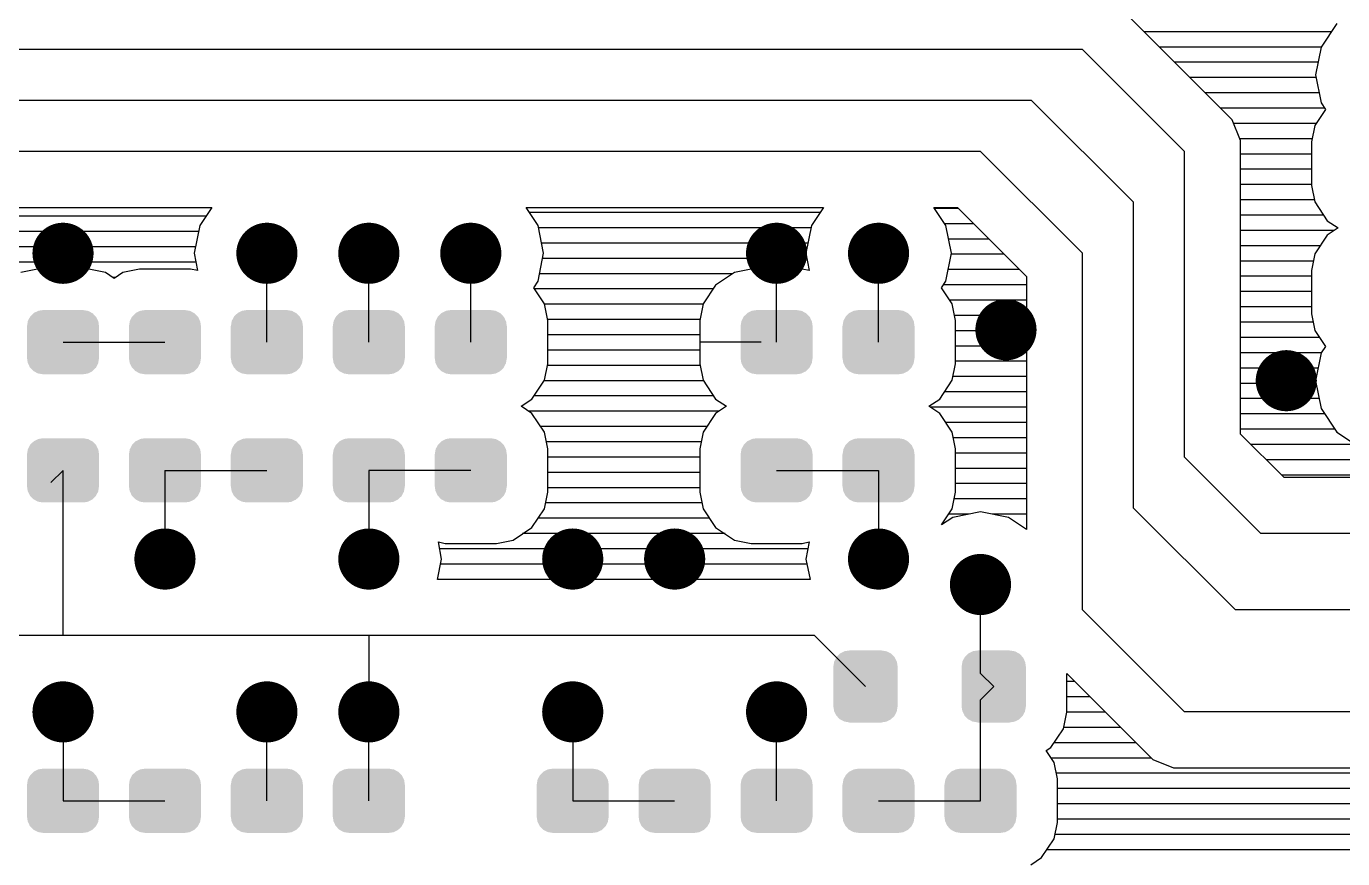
# Model space of a CAD drawing. Extents: x 295 to 953, y 10 to 290.
# Drawn here: x 724.44 to 762.16, y 160.69 to 184.55 of the extents above; entities that cross this region are included whole.
import ezdxf

# ---------------------------------------------------------------- set-up
doc = ezdxf.new("R2010")
doc.units = 0
doc.header["$LTSCALE"] = 5
doc.header["$MEASUREMENT"] = 0
doc.layers.get('0').update_dxf_attribs({"linetype": 'CONTINUOUS', "lineweight": 25})
doc.layers.add('DV-PEI-A6_BOT', color=7, linetype='CONTINUOUS')

msp = doc.modelspace()

# ---------------------------------------------------------------- linework, layer by layer
at = {"const_width": 0.876}
for points in [[(725.934, 178.044, -1), (725.058, 178.044, -1)], [(731.776, 178.044, -1), (730.9, 178.044, -1)], [(734.697, 178.044, -1), (733.821, 178.044, -1)], [(737.618, 178.044, -1), (736.742, 178.044, -1)], [(746.381, 178.044, -1), (745.505, 178.044, -1)], [(749.302, 178.044, -1), (748.426, 178.044, -1)], [(752.954, 175.853, -1), (752.077, 175.853, -1)], [(760.986, 174.393, -1), (760.11, 174.393, -1)], [(728.855, 169.281, -1), (727.979, 169.281, -1)], [(734.697, 169.281, -1), (733.821, 169.281, -1)], [(740.539, 169.281, -1), (739.663, 169.281, -1)], [(743.46, 169.281, -1), (742.584, 169.281, -1)], [(749.302, 169.281, -1), (748.426, 169.281, -1)], [(752.223, 168.551, -1), (751.347, 168.551, -1)], [(725.934, 164.9, -1), (725.058, 164.9, -1)], [(731.776, 164.9, -1), (730.9, 164.9, -1)], [(734.697, 164.9, -1), (733.821, 164.9, -1)], [(740.539, 164.9, -1), (739.663, 164.9, -1)], [(746.381, 164.9, -1), (745.505, 164.9, -1)]]:
    msp.add_lwpolyline(points, format="xyb", close=True, dxfattribs=at)
for points in [[(726.502, 176.103), (726.446, 176.22), (724.488, 176.103), (724.549, 176.22)], [(726.446, 176.22), (726.434, 176.232), (724.549, 176.22), (724.556, 176.232)], [(726.434, 176.232), (726.345, 176.325), (724.556, 176.232), (724.651, 176.325)], [(726.345, 176.325), (726.327, 176.334), (724.651, 176.325), (724.66, 176.334)], [(726.327, 176.334), (726.216, 176.393), (724.66, 176.334), (724.782, 176.393)], [(726.216, 176.393), (726.188, 176.398), (724.782, 176.393), (724.791, 176.398)], [(726.188, 176.398), (726.072, 176.417), (724.791, 176.398), (724.921, 176.417)], [(729.423, 176.103), (729.367, 176.22), (727.409, 176.103), (727.47, 176.22)], [(729.367, 176.22), (729.355, 176.232), (727.47, 176.22), (727.477, 176.232)], [(729.355, 176.232), (729.266, 176.325), (727.477, 176.232), (727.572, 176.325)], [(729.266, 176.325), (729.248, 176.334), (727.572, 176.325), (727.581, 176.334)], [(729.248, 176.334), (729.137, 176.393), (727.581, 176.334), (727.703, 176.393)], [(729.137, 176.393), (729.109, 176.398), (727.703, 176.393), (727.712, 176.398)], [(729.109, 176.398), (728.993, 176.417), (727.712, 176.398), (727.842, 176.417)], [(732.344, 176.103), (732.288, 176.22), (730.33, 176.103), (730.391, 176.22)], [(732.288, 176.22), (732.276, 176.232), (730.391, 176.22), (730.398, 176.232)], [(732.276, 176.232), (732.187, 176.325), (730.398, 176.232), (730.493, 176.325)], [(732.187, 176.325), (732.169, 176.334), (730.493, 176.325), (730.502, 176.334)], [(732.169, 176.334), (732.058, 176.393), (730.502, 176.334), (730.624, 176.393)], [(732.058, 176.393), (732.03, 176.398), (730.624, 176.393), (730.633, 176.398)], [(732.03, 176.398), (731.914, 176.417), (730.633, 176.398), (730.763, 176.417)], [(735.265, 176.103), (735.209, 176.22), (733.251, 176.103), (733.312, 176.22)], [(735.209, 176.22), (735.197, 176.232), (733.312, 176.22), (733.319, 176.232)], [(735.197, 176.232), (735.108, 176.325), (733.319, 176.232), (733.414, 176.325)], [(735.108, 176.325), (735.09, 176.334), (733.414, 176.325), (733.423, 176.334)], [(735.09, 176.334), (734.979, 176.393), (733.423, 176.334), (733.545, 176.393)], [(734.979, 176.393), (734.951, 176.398), (733.545, 176.393), (733.554, 176.398)], [(734.951, 176.398), (734.835, 176.417), (733.554, 176.398), (733.684, 176.417)], [(738.186, 176.103), (738.13, 176.22), (736.172, 176.103), (736.233, 176.22)], [(738.13, 176.22), (738.118, 176.232), (736.233, 176.22), (736.24, 176.232)], [(738.118, 176.232), (738.029, 176.325), (736.24, 176.232), (736.335, 176.325)], [(738.029, 176.325), (738.011, 176.334), (736.335, 176.325), (736.344, 176.334)], [(738.011, 176.334), (737.9, 176.393), (736.344, 176.334), (736.466, 176.393)], [(737.9, 176.393), (737.872, 176.398), (736.466, 176.393), (736.475, 176.398)], [(737.872, 176.398), (737.756, 176.417), (736.475, 176.398), (736.605, 176.417)], [(746.949, 176.103), (746.893, 176.22), (744.935, 176.103), (744.996, 176.22)], [(746.893, 176.22), (746.881, 176.232), (744.996, 176.22), (745.003, 176.232)], [(746.881, 176.232), (746.792, 176.325), (745.003, 176.232), (745.098, 176.325)], [(746.792, 176.325), (746.774, 176.334), (745.098, 176.325), (745.107, 176.334)], [(746.774, 176.334), (746.663, 176.393), (745.107, 176.334), (745.229, 176.393)], [(746.663, 176.393), (746.635, 176.398), (745.229, 176.393), (745.238, 176.398)], [(746.635, 176.398), (746.519, 176.417), (745.238, 176.398), (745.368, 176.417)], [(749.87, 176.103), (749.814, 176.22), (747.856, 176.103), (747.917, 176.22)], [(749.814, 176.22), (749.802, 176.232), (747.917, 176.22), (747.924, 176.232)], [(749.802, 176.232), (749.713, 176.325), (747.924, 176.232), (748.019, 176.325)], [(749.713, 176.325), (749.695, 176.334), (748.019, 176.325), (748.028, 176.334)], [(749.695, 176.334), (749.584, 176.393), (748.028, 176.334), (748.15, 176.393)], [(749.584, 176.393), (749.556, 176.398), (748.15, 176.393), (748.159, 176.398)], [(749.556, 176.398), (749.44, 176.417), (748.159, 176.398), (748.289, 176.417)], [(726.53, 175.036), (726.53, 175.959), (724.462, 175.036), (724.462, 175.959)], [(726.527, 175.959), (726.509, 176.088), (724.465, 175.959), (724.486, 176.088)], [(726.509, 176.088), (726.502, 176.103), (724.486, 176.088), (724.488, 176.103)], [(729.451, 175.036), (729.451, 175.959), (727.383, 175.036), (727.383, 175.959)], [(729.448, 175.959), (729.43, 176.088), (727.386, 175.959), (727.407, 176.088)], [(729.43, 176.088), (729.423, 176.103), (727.407, 176.088), (727.409, 176.103)], [(732.372, 175.036), (732.372, 175.959), (730.304, 175.036), (730.304, 175.959)], [(732.369, 175.959), (732.351, 176.088), (730.307, 175.959), (730.328, 176.088)], [(732.351, 176.088), (732.344, 176.103), (730.328, 176.088), (730.33, 176.103)], [(735.293, 175.036), (735.293, 175.959), (733.225, 175.036), (733.225, 175.959)], [(735.29, 175.959), (735.272, 176.088), (733.228, 175.959), (733.249, 176.088)], [(735.272, 176.088), (735.265, 176.103), (733.249, 176.088), (733.251, 176.103)], [(738.214, 175.036), (738.214, 175.959), (736.146, 175.036), (736.146, 175.959)], [(738.211, 175.959), (738.193, 176.088), (736.149, 175.959), (736.17, 176.088)], [(738.193, 176.088), (738.186, 176.103), (736.17, 176.088), (736.172, 176.103)], [(746.977, 175.036), (746.977, 175.959), (744.909, 175.036), (744.909, 175.959)], [(746.974, 175.959), (746.956, 176.088), (744.912, 175.959), (744.933, 176.088)], [(746.956, 176.088), (746.949, 176.103), (744.933, 176.088), (744.935, 176.103)], [(749.898, 175.036), (749.898, 175.959), (747.83, 175.036), (747.83, 175.959)], [(749.895, 175.959), (749.877, 176.088), (747.833, 175.959), (747.854, 176.088)], [(749.877, 176.088), (749.87, 176.103), (747.854, 176.088), (747.856, 176.103)], [(726.506, 174.906), (726.527, 175.036), (724.484, 174.906), (724.465, 175.036)], [(729.427, 174.906), (729.448, 175.036), (727.405, 174.906), (727.386, 175.036)], [(732.348, 174.906), (732.369, 175.036), (730.326, 174.906), (730.307, 175.036)], [(735.269, 174.906), (735.29, 175.036), (733.247, 174.906), (733.228, 175.036)], [(738.19, 174.906), (738.211, 175.036), (736.168, 174.906), (736.149, 175.036)], [(746.953, 174.906), (746.974, 175.036), (744.931, 174.906), (744.912, 175.036)], [(749.874, 174.906), (749.895, 175.036), (747.852, 174.906), (747.833, 175.036)], [(726.504, 174.892), (726.506, 174.906), (724.491, 174.892), (724.484, 174.906)], [(726.443, 174.775), (726.504, 174.892), (724.547, 174.775), (724.491, 174.892)], [(726.437, 174.762), (726.443, 174.775), (724.559, 174.762), (724.547, 174.775)], [(726.341, 174.669), (726.437, 174.762), (724.648, 174.669), (724.559, 174.762)], [(726.332, 174.66), (726.341, 174.669), (724.665, 174.66), (724.648, 174.669)], [(726.211, 174.601), (726.332, 174.66), (724.777, 174.601), (724.665, 174.66)], [(729.425, 174.892), (729.427, 174.906), (727.412, 174.892), (727.405, 174.906)], [(729.364, 174.775), (729.425, 174.892), (727.468, 174.775), (727.412, 174.892)], [(729.358, 174.762), (729.364, 174.775), (727.48, 174.762), (727.468, 174.775)], [(729.262, 174.669), (729.358, 174.762), (727.569, 174.669), (727.48, 174.762)], [(729.253, 174.66), (729.262, 174.669), (727.586, 174.66), (727.569, 174.669)], [(729.132, 174.601), (729.253, 174.66), (727.698, 174.601), (727.586, 174.66)], [(732.346, 174.892), (732.348, 174.906), (730.333, 174.892), (730.326, 174.906)], [(732.285, 174.775), (732.346, 174.892), (730.389, 174.775), (730.333, 174.892)], [(732.279, 174.762), (732.285, 174.775), (730.401, 174.762), (730.389, 174.775)], [(732.183, 174.669), (732.279, 174.762), (730.49, 174.669), (730.401, 174.762)], [(732.174, 174.66), (732.183, 174.669), (730.507, 174.66), (730.49, 174.669)], [(732.053, 174.601), (732.174, 174.66), (730.619, 174.601), (730.507, 174.66)], [(735.267, 174.892), (735.269, 174.906), (733.254, 174.892), (733.247, 174.906)], [(735.206, 174.775), (735.267, 174.892), (733.31, 174.775), (733.254, 174.892)], [(735.2, 174.762), (735.206, 174.775), (733.322, 174.762), (733.31, 174.775)], [(735.104, 174.669), (735.2, 174.762), (733.411, 174.669), (733.322, 174.762)], [(735.095, 174.66), (735.104, 174.669), (733.428, 174.66), (733.411, 174.669)], [(734.974, 174.601), (735.095, 174.66), (733.54, 174.601), (733.428, 174.66)], [(738.188, 174.892), (738.19, 174.906), (736.175, 174.892), (736.168, 174.906)], [(738.127, 174.775), (738.188, 174.892), (736.231, 174.775), (736.175, 174.892)], [(738.121, 174.762), (738.127, 174.775), (736.243, 174.762), (736.231, 174.775)], [(738.025, 174.669), (738.121, 174.762), (736.332, 174.669), (736.243, 174.762)], [(738.016, 174.66), (738.025, 174.669), (736.349, 174.66), (736.332, 174.669)], [(737.895, 174.601), (738.016, 174.66), (736.461, 174.601), (736.349, 174.66)], [(746.951, 174.892), (746.953, 174.906), (744.938, 174.892), (744.931, 174.906)], [(746.89, 174.775), (746.951, 174.892), (744.994, 174.775), (744.938, 174.892)], [(746.884, 174.762), (746.89, 174.775), (745.006, 174.762), (744.994, 174.775)], [(746.788, 174.669), (746.884, 174.762), (745.095, 174.669), (745.006, 174.762)], [(746.779, 174.66), (746.788, 174.669), (745.112, 174.66), (745.095, 174.669)], [(746.658, 174.601), (746.779, 174.66), (745.224, 174.601), (745.112, 174.66)], [(749.872, 174.892), (749.874, 174.906), (747.859, 174.892), (747.852, 174.906)], [(749.811, 174.775), (749.872, 174.892), (747.915, 174.775), (747.859, 174.892)], [(749.805, 174.762), (749.811, 174.775), (747.927, 174.762), (747.915, 174.775)], [(749.709, 174.669), (749.805, 174.762), (748.016, 174.669), (747.927, 174.762)], [(749.7, 174.66), (749.709, 174.669), (748.033, 174.66), (748.016, 174.669)], [(749.579, 174.601), (749.7, 174.66), (748.145, 174.601), (748.033, 174.66)], [(726.201, 174.596), (726.211, 174.601), (724.805, 174.596), (724.777, 174.601)], [(726.072, 174.577), (726.201, 174.596), (724.921, 174.577), (724.805, 174.596)], [(729.122, 174.596), (729.132, 174.601), (727.726, 174.596), (727.698, 174.601)], [(728.993, 174.577), (729.122, 174.596), (727.842, 174.577), (727.726, 174.596)], [(732.043, 174.596), (732.053, 174.601), (730.647, 174.596), (730.619, 174.601)], [(731.914, 174.577), (732.043, 174.596), (730.763, 174.577), (730.647, 174.596)], [(734.964, 174.596), (734.974, 174.601), (733.568, 174.596), (733.54, 174.601)], [(734.835, 174.577), (734.964, 174.596), (733.684, 174.577), (733.568, 174.596)], [(737.885, 174.596), (737.895, 174.601), (736.489, 174.596), (736.461, 174.601)], [(737.756, 174.577), (737.885, 174.596), (736.605, 174.577), (736.489, 174.596)], [(746.648, 174.596), (746.658, 174.601), (745.252, 174.596), (745.224, 174.601)], [(746.519, 174.577), (746.648, 174.596), (745.368, 174.577), (745.252, 174.596)], [(749.569, 174.596), (749.579, 174.601), (748.173, 174.596), (748.145, 174.601)], [(749.44, 174.577), (749.569, 174.596), (748.289, 174.577), (748.173, 174.596)], [(726.527, 172.284), (726.509, 172.413), (724.465, 172.284), (724.486, 172.413)], [(726.509, 172.413), (726.502, 172.428), (724.486, 172.413), (724.488, 172.428)], [(726.502, 172.428), (726.446, 172.545), (724.488, 172.428), (724.549, 172.545)], [(726.446, 172.545), (726.434, 172.558), (724.549, 172.545), (724.556, 172.558)], [(726.434, 172.558), (726.345, 172.65), (724.556, 172.558), (724.651, 172.65)], [(726.345, 172.65), (726.327, 172.659), (724.651, 172.65), (724.66, 172.659)], [(726.327, 172.659), (726.216, 172.718), (724.66, 172.659), (724.782, 172.718)], [(726.216, 172.718), (726.188, 172.723), (724.782, 172.718), (724.791, 172.723)], [(726.188, 172.723), (726.072, 172.743), (724.791, 172.723), (724.921, 172.743)], [(729.448, 172.284), (729.43, 172.413), (727.386, 172.284), (727.407, 172.413)], [(729.43, 172.413), (729.423, 172.428), (727.407, 172.413), (727.409, 172.428)], [(729.423, 172.428), (729.367, 172.545), (727.409, 172.428), (727.47, 172.545)], [(729.367, 172.545), (729.355, 172.558), (727.47, 172.545), (727.477, 172.558)], [(729.355, 172.558), (729.266, 172.65), (727.477, 172.558), (727.572, 172.65)], [(729.266, 172.65), (729.248, 172.659), (727.572, 172.65), (727.581, 172.659)], [(729.248, 172.659), (729.137, 172.718), (727.581, 172.659), (727.703, 172.718)], [(729.137, 172.718), (729.109, 172.723), (727.703, 172.718), (727.712, 172.723)], [(729.109, 172.723), (728.993, 172.743), (727.712, 172.723), (727.842, 172.743)], [(732.369, 172.284), (732.351, 172.413), (730.307, 172.284), (730.328, 172.413)], [(732.351, 172.413), (732.344, 172.428), (730.328, 172.413), (730.33, 172.428)], [(732.344, 172.428), (732.288, 172.545), (730.33, 172.428), (730.391, 172.545)], [(732.288, 172.545), (732.276, 172.558), (730.391, 172.545), (730.398, 172.558)], [(732.276, 172.558), (732.187, 172.65), (730.398, 172.558), (730.493, 172.65)], [(732.187, 172.65), (732.169, 172.659), (730.493, 172.65), (730.502, 172.659)], [(732.169, 172.659), (732.058, 172.718), (730.502, 172.659), (730.624, 172.718)], [(732.058, 172.718), (732.03, 172.723), (730.624, 172.718), (730.633, 172.723)], [(732.03, 172.723), (731.914, 172.743), (730.633, 172.723), (730.763, 172.743)], [(735.29, 172.284), (735.272, 172.413), (733.228, 172.284), (733.249, 172.413)], [(735.272, 172.413), (735.265, 172.428), (733.249, 172.413), (733.251, 172.428)], [(735.265, 172.428), (735.209, 172.545), (733.251, 172.428), (733.312, 172.545)], [(735.209, 172.545), (735.197, 172.558), (733.312, 172.545), (733.319, 172.558)], [(735.197, 172.558), (735.108, 172.65), (733.319, 172.558), (733.414, 172.65)], [(735.108, 172.65), (735.09, 172.659), (733.414, 172.65), (733.423, 172.659)], [(735.09, 172.659), (734.979, 172.718), (733.423, 172.659), (733.545, 172.718)], [(734.979, 172.718), (734.951, 172.723), (733.545, 172.718), (733.554, 172.723)], [(734.951, 172.723), (734.835, 172.743), (733.554, 172.723), (733.684, 172.743)], [(738.211, 172.284), (738.193, 172.413), (736.149, 172.284), (736.17, 172.413)], [(738.193, 172.413), (738.186, 172.428), (736.17, 172.413), (736.172, 172.428)], [(738.186, 172.428), (738.13, 172.545), (736.172, 172.428), (736.233, 172.545)], [(738.13, 172.545), (738.118, 172.558), (736.233, 172.545), (736.24, 172.558)], [(738.118, 172.558), (738.029, 172.65), (736.24, 172.558), (736.335, 172.65)], [(738.029, 172.65), (738.011, 172.659), (736.335, 172.65), (736.344, 172.659)], [(738.011, 172.659), (737.9, 172.718), (736.344, 172.659), (736.466, 172.718)], [(737.9, 172.718), (737.872, 172.723), (736.466, 172.718), (736.475, 172.723)], [(737.872, 172.723), (737.756, 172.743), (736.475, 172.723), (736.605, 172.743)], [(746.974, 172.284), (746.956, 172.413), (744.912, 172.284), (744.933, 172.413)], [(746.956, 172.413), (746.949, 172.428), (744.933, 172.413), (744.935, 172.428)], [(746.949, 172.428), (746.893, 172.545), (744.935, 172.428), (744.996, 172.545)], [(746.893, 172.545), (746.881, 172.558), (744.996, 172.545), (745.003, 172.558)], [(746.881, 172.558), (746.792, 172.65), (745.003, 172.558), (745.098, 172.65)], [(746.792, 172.65), (746.774, 172.659), (745.098, 172.65), (745.107, 172.659)], [(746.774, 172.659), (746.663, 172.718), (745.107, 172.659), (745.229, 172.718)], [(746.663, 172.718), (746.635, 172.723), (745.229, 172.718), (745.238, 172.723)], [(746.635, 172.723), (746.519, 172.743), (745.238, 172.723), (745.368, 172.743)], [(749.895, 172.284), (749.877, 172.413), (747.833, 172.284), (747.854, 172.413)], [(749.877, 172.413), (749.87, 172.428), (747.854, 172.413), (747.856, 172.428)], [(749.87, 172.428), (749.814, 172.545), (747.856, 172.428), (747.917, 172.545)], [(749.814, 172.545), (749.802, 172.558), (747.917, 172.545), (747.924, 172.558)], [(749.802, 172.558), (749.713, 172.65), (747.924, 172.558), (748.019, 172.65)], [(749.713, 172.65), (749.695, 172.659), (748.019, 172.65), (748.028, 172.659)], [(749.695, 172.659), (749.584, 172.718), (748.028, 172.659), (748.15, 172.718)], [(749.584, 172.718), (749.556, 172.723), (748.15, 172.718), (748.159, 172.723)], [(749.556, 172.723), (749.44, 172.743), (748.159, 172.723), (748.289, 172.743)], [(726.53, 171.361), (726.53, 172.284), (724.462, 171.361), (724.462, 172.284)], [(729.451, 171.361), (729.451, 172.284), (727.383, 171.361), (727.383, 172.284)], [(732.372, 171.361), (732.372, 172.284), (730.304, 171.361), (730.304, 172.284)], [(735.293, 171.361), (735.293, 172.284), (733.225, 171.361), (733.225, 172.284)], [(738.214, 171.361), (738.214, 172.284), (736.146, 171.361), (736.146, 172.284)], [(746.977, 171.361), (746.977, 172.284), (744.909, 171.361), (744.909, 172.284)], [(749.898, 171.361), (749.898, 172.284), (747.83, 171.361), (747.83, 172.284)], [(726.506, 171.232), (726.527, 171.361), (724.484, 171.232), (724.465, 171.361)], [(729.427, 171.232), (729.448, 171.361), (727.405, 171.232), (727.386, 171.361)], [(732.348, 171.232), (732.369, 171.361), (730.326, 171.232), (730.307, 171.361)], [(735.269, 171.232), (735.29, 171.361), (733.247, 171.232), (733.228, 171.361)], [(738.19, 171.232), (738.211, 171.361), (736.168, 171.232), (736.149, 171.361)], [(746.953, 171.232), (746.974, 171.361), (744.931, 171.232), (744.912, 171.361)], [(749.874, 171.232), (749.895, 171.361), (747.852, 171.232), (747.833, 171.361)], [(726.504, 171.217), (726.506, 171.232), (724.491, 171.217), (724.484, 171.232)], [(726.443, 171.1), (726.504, 171.217), (724.547, 171.1), (724.491, 171.217)], [(726.437, 171.087), (726.443, 171.1), (724.559, 171.087), (724.547, 171.1)], [(726.341, 170.995), (726.437, 171.087), (724.648, 170.995), (724.559, 171.087)], [(726.332, 170.986), (726.341, 170.995), (724.665, 170.986), (724.648, 170.995)], [(726.211, 170.927), (726.332, 170.986), (724.777, 170.927), (724.665, 170.986)], [(726.201, 170.922), (726.211, 170.927), (724.805, 170.922), (724.777, 170.927)], [(726.072, 170.902), (726.201, 170.922), (724.921, 170.902), (724.805, 170.922)], [(729.425, 171.217), (729.427, 171.232), (727.412, 171.217), (727.405, 171.232)], [(729.364, 171.1), (729.425, 171.217), (727.468, 171.1), (727.412, 171.217)], [(729.358, 171.087), (729.364, 171.1), (727.48, 171.087), (727.468, 171.1)], [(729.262, 170.995), (729.358, 171.087), (727.569, 170.995), (727.48, 171.087)], [(729.253, 170.986), (729.262, 170.995), (727.586, 170.986), (727.569, 170.995)], [(729.132, 170.927), (729.253, 170.986), (727.698, 170.927), (727.586, 170.986)], [(729.122, 170.922), (729.132, 170.927), (727.726, 170.922), (727.698, 170.927)], [(728.993, 170.902), (729.122, 170.922), (727.842, 170.902), (727.726, 170.922)], [(732.346, 171.217), (732.348, 171.232), (730.333, 171.217), (730.326, 171.232)], [(732.285, 171.1), (732.346, 171.217), (730.389, 171.1), (730.333, 171.217)], [(732.279, 171.087), (732.285, 171.1), (730.401, 171.087), (730.389, 171.1)], [(732.183, 170.995), (732.279, 171.087), (730.49, 170.995), (730.401, 171.087)], [(732.174, 170.986), (732.183, 170.995), (730.507, 170.986), (730.49, 170.995)], [(732.053, 170.927), (732.174, 170.986), (730.619, 170.927), (730.507, 170.986)], [(732.043, 170.922), (732.053, 170.927), (730.647, 170.922), (730.619, 170.927)], [(731.914, 170.902), (732.043, 170.922), (730.763, 170.902), (730.647, 170.922)], [(735.267, 171.217), (735.269, 171.232), (733.254, 171.217), (733.247, 171.232)], [(735.206, 171.1), (735.267, 171.217), (733.31, 171.1), (733.254, 171.217)], [(735.2, 171.087), (735.206, 171.1), (733.322, 171.087), (733.31, 171.1)], [(735.104, 170.995), (735.2, 171.087), (733.411, 170.995), (733.322, 171.087)], [(735.095, 170.986), (735.104, 170.995), (733.428, 170.986), (733.411, 170.995)], [(734.974, 170.927), (735.095, 170.986), (733.54, 170.927), (733.428, 170.986)], [(734.964, 170.922), (734.974, 170.927), (733.568, 170.922), (733.54, 170.927)], [(734.835, 170.902), (734.964, 170.922), (733.684, 170.902), (733.568, 170.922)], [(738.188, 171.217), (738.19, 171.232), (736.175, 171.217), (736.168, 171.232)], [(738.127, 171.1), (738.188, 171.217), (736.231, 171.1), (736.175, 171.217)], [(738.121, 171.087), (738.127, 171.1), (736.243, 171.087), (736.231, 171.1)], [(738.025, 170.995), (738.121, 171.087), (736.332, 170.995), (736.243, 171.087)], [(738.016, 170.986), (738.025, 170.995), (736.349, 170.986), (736.332, 170.995)], [(737.895, 170.927), (738.016, 170.986), (736.461, 170.927), (736.349, 170.986)], [(737.885, 170.922), (737.895, 170.927), (736.489, 170.922), (736.461, 170.927)], [(737.756, 170.902), (737.885, 170.922), (736.605, 170.902), (736.489, 170.922)], [(746.951, 171.217), (746.953, 171.232), (744.938, 171.217), (744.931, 171.232)], [(746.89, 171.1), (746.951, 171.217), (744.994, 171.1), (744.938, 171.217)], [(746.884, 171.087), (746.89, 171.1), (745.006, 171.087), (744.994, 171.1)], [(746.788, 170.995), (746.884, 171.087), (745.095, 170.995), (745.006, 171.087)], [(746.779, 170.986), (746.788, 170.995), (745.112, 170.986), (745.095, 170.995)], [(746.658, 170.927), (746.779, 170.986), (745.224, 170.927), (745.112, 170.986)], [(746.648, 170.922), (746.658, 170.927), (745.252, 170.922), (745.224, 170.927)], [(746.519, 170.902), (746.648, 170.922), (745.368, 170.902), (745.252, 170.922)], [(749.872, 171.217), (749.874, 171.232), (747.859, 171.217), (747.852, 171.232)], [(749.811, 171.1), (749.872, 171.217), (747.915, 171.1), (747.859, 171.217)], [(749.805, 171.087), (749.811, 171.1), (747.927, 171.087), (747.915, 171.1)], [(749.709, 170.995), (749.805, 171.087), (748.016, 170.995), (747.927, 171.087)], [(749.7, 170.986), (749.709, 170.995), (748.033, 170.986), (748.016, 170.995)], [(749.579, 170.927), (749.7, 170.986), (748.145, 170.927), (748.033, 170.986)], [(749.569, 170.922), (749.579, 170.927), (748.173, 170.922), (748.145, 170.927)], [(749.44, 170.902), (749.569, 170.922), (748.289, 170.902), (748.173, 170.922)], [(749.391, 166.334), (749.383, 166.349), (747.592, 166.334), (747.595, 166.349)], [(749.383, 166.349), (749.327, 166.465), (747.595, 166.349), (747.656, 166.465)], [(749.327, 166.465), (749.314, 166.478), (747.656, 166.465), (747.663, 166.478)], [(749.314, 166.478), (749.225, 166.57), (747.663, 166.478), (747.759, 166.57)], [(749.225, 166.57), (749.207, 166.579), (747.759, 166.57), (747.768, 166.579)], [(749.207, 166.579), (749.096, 166.637), (747.768, 166.579), (747.89, 166.637)], [(749.096, 166.637), (749.066, 166.642), (747.89, 166.637), (747.9, 166.642)], [(749.066, 166.642), (748.952, 166.66), (747.9, 166.642), (748.029, 166.66)], [(748.952, 166.66), (748.952, 166.664), (748.029, 166.66), (748.029, 166.664)], [(753.066, 166.334), (753.058, 166.349), (751.267, 166.334), (751.269, 166.349)], [(753.058, 166.349), (753.002, 166.465), (751.269, 166.349), (751.331, 166.465)], [(753.002, 166.465), (752.989, 166.478), (751.331, 166.465), (751.338, 166.478)], [(752.989, 166.478), (752.9, 166.57), (751.338, 166.478), (751.433, 166.57)], [(752.9, 166.57), (752.882, 166.579), (751.433, 166.57), (751.443, 166.579)], [(752.882, 166.579), (752.77, 166.637), (751.443, 166.579), (751.565, 166.637)], [(752.77, 166.637), (752.74, 166.642), (751.565, 166.637), (751.575, 166.642)], [(752.74, 166.642), (752.626, 166.66), (751.575, 166.642), (751.703, 166.66)], [(752.626, 166.66), (752.626, 166.664), (751.703, 166.66), (751.703, 166.664)], [(749.41, 166.205), (749.391, 166.334), (747.57, 166.205), (747.592, 166.334)], [(749.41, 166.203), (749.41, 166.205), (747.57, 166.203), (747.57, 166.205)], [(749.41, 165.057), (749.41, 166.203), (747.57, 165.057), (747.57, 166.203)], [(753.085, 166.205), (753.066, 166.334), (751.245, 166.205), (751.267, 166.334)], [(753.085, 166.203), (753.085, 166.205), (751.245, 166.203), (751.245, 166.205)], [(753.085, 165.057), (753.085, 166.203), (751.245, 165.057), (751.245, 166.203)], [(749.41, 165.055), (749.41, 165.057), (747.57, 165.055), (747.57, 165.057)], [(749.389, 164.926), (749.41, 165.055), (747.59, 164.926), (747.57, 165.055)], [(749.386, 164.911), (749.389, 164.926), (747.597, 164.911), (747.59, 164.926)], [(749.325, 164.795), (749.386, 164.911), (747.653, 164.795), (747.597, 164.911)], [(753.085, 165.055), (753.085, 165.057), (751.245, 165.055), (751.245, 165.057)], [(753.063, 164.926), (753.085, 165.055), (751.264, 164.926), (751.245, 165.055)], [(753.061, 164.911), (753.063, 164.926), (751.272, 164.911), (751.264, 164.926)], [(752.999, 164.795), (753.061, 164.911), (751.328, 164.795), (751.272, 164.911)], [(749.318, 164.782), (749.325, 164.795), (747.666, 164.782), (747.653, 164.795)], [(749.222, 164.69), (749.318, 164.782), (747.755, 164.69), (747.666, 164.782)], [(749.212, 164.681), (749.222, 164.69), (747.773, 164.681), (747.755, 164.69)], [(749.091, 164.623), (749.212, 164.681), (747.885, 164.623), (747.773, 164.681)], [(749.08, 164.618), (749.091, 164.623), (747.915, 164.618), (747.885, 164.623)], [(748.952, 164.6), (749.08, 164.618), (748.029, 164.6), (747.915, 164.618)], [(748.952, 164.596), (748.952, 164.6), (748.029, 164.596), (748.029, 164.6)], [(752.992, 164.782), (752.999, 164.795), (751.341, 164.782), (751.328, 164.795)], [(752.897, 164.69), (752.992, 164.782), (751.43, 164.69), (751.341, 164.782)], [(752.887, 164.681), (752.897, 164.69), (751.448, 164.681), (751.43, 164.69)], [(752.765, 164.623), (752.887, 164.681), (751.559, 164.623), (751.448, 164.681)], [(752.755, 164.618), (752.765, 164.623), (751.589, 164.618), (751.559, 164.623)], [(752.626, 164.6), (752.755, 164.618), (751.703, 164.6), (751.589, 164.618)], [(752.626, 164.596), (752.626, 164.6), (751.703, 164.596), (751.703, 164.6)], [(726.509, 162.944), (726.502, 162.958), (724.486, 162.944), (724.488, 162.958)], [(726.502, 162.958), (726.446, 163.075), (724.488, 162.958), (724.549, 163.075)], [(726.446, 163.075), (726.434, 163.088), (724.549, 163.075), (724.556, 163.088)], [(726.434, 163.088), (726.345, 163.18), (724.556, 163.088), (724.651, 163.18)], [(726.345, 163.18), (726.327, 163.19), (724.651, 163.18), (724.66, 163.19)], [(726.327, 163.19), (726.216, 163.249), (724.66, 163.19), (724.782, 163.249)], [(726.216, 163.249), (726.188, 163.253), (724.782, 163.249), (724.791, 163.253)], [(726.188, 163.253), (726.072, 163.273), (724.791, 163.253), (724.921, 163.273)], [(729.43, 162.944), (729.423, 162.958), (727.407, 162.944), (727.409, 162.958)], [(729.423, 162.958), (729.367, 163.075), (727.409, 162.958), (727.47, 163.075)], [(729.367, 163.075), (729.355, 163.088), (727.47, 163.075), (727.477, 163.088)], [(729.355, 163.088), (729.266, 163.18), (727.477, 163.088), (727.572, 163.18)], [(729.266, 163.18), (729.248, 163.19), (727.572, 163.18), (727.581, 163.19)], [(729.248, 163.19), (729.137, 163.249), (727.581, 163.19), (727.703, 163.249)], [(729.137, 163.249), (729.109, 163.253), (727.703, 163.249), (727.712, 163.253)], [(729.109, 163.253), (728.993, 163.273), (727.712, 163.253), (727.842, 163.273)], [(732.351, 162.944), (732.344, 162.958), (730.328, 162.944), (730.33, 162.958)], [(732.344, 162.958), (732.288, 163.075), (730.33, 162.958), (730.391, 163.075)], [(732.288, 163.075), (732.276, 163.088), (730.391, 163.075), (730.398, 163.088)], [(732.276, 163.088), (732.187, 163.18), (730.398, 163.088), (730.493, 163.18)], [(732.187, 163.18), (732.169, 163.19), (730.493, 163.18), (730.502, 163.19)], [(732.169, 163.19), (732.058, 163.249), (730.502, 163.19), (730.624, 163.249)], [(732.058, 163.249), (732.03, 163.253), (730.624, 163.249), (730.633, 163.253)], [(732.03, 163.253), (731.914, 163.273), (730.633, 163.253), (730.763, 163.273)], [(735.272, 162.944), (735.265, 162.958), (733.249, 162.944), (733.251, 162.958)], [(735.265, 162.958), (735.209, 163.075), (733.251, 162.958), (733.312, 163.075)], [(735.209, 163.075), (735.197, 163.088), (733.312, 163.075), (733.319, 163.088)], [(735.197, 163.088), (735.108, 163.18), (733.319, 163.088), (733.414, 163.18)], [(735.108, 163.18), (735.09, 163.19), (733.414, 163.18), (733.423, 163.19)], [(735.09, 163.19), (734.979, 163.249), (733.423, 163.19), (733.545, 163.249)], [(734.979, 163.249), (734.951, 163.253), (733.545, 163.249), (733.554, 163.253)], [(734.951, 163.253), (734.835, 163.273), (733.554, 163.253), (733.684, 163.273)], [(741.114, 162.944), (741.107, 162.958), (739.091, 162.944), (739.093, 162.958)], [(741.107, 162.958), (741.051, 163.075), (739.093, 162.958), (739.154, 163.075)], [(741.051, 163.075), (741.039, 163.088), (739.154, 163.075), (739.161, 163.088)], [(741.039, 163.088), (740.95, 163.18), (739.161, 163.088), (739.256, 163.18)], [(740.95, 163.18), (740.932, 163.19), (739.256, 163.18), (739.265, 163.19)], [(740.932, 163.19), (740.821, 163.249), (739.265, 163.19), (739.387, 163.249)], [(740.821, 163.249), (740.793, 163.253), (739.387, 163.249), (739.396, 163.253)], [(740.793, 163.253), (740.677, 163.273), (739.396, 163.253), (739.526, 163.273)], [(744.035, 162.944), (744.028, 162.958), (742.012, 162.944), (742.014, 162.958)], [(744.028, 162.958), (743.972, 163.075), (742.014, 162.958), (742.075, 163.075)], [(743.972, 163.075), (743.96, 163.088), (742.075, 163.075), (742.082, 163.088)], [(743.96, 163.088), (743.871, 163.18), (742.082, 163.088), (742.177, 163.18)], [(743.871, 163.18), (743.853, 163.19), (742.177, 163.18), (742.186, 163.19)], [(743.853, 163.19), (743.742, 163.249), (742.186, 163.19), (742.308, 163.249)], [(743.742, 163.249), (743.714, 163.253), (742.308, 163.249), (742.317, 163.253)], [(743.714, 163.253), (743.598, 163.273), (742.317, 163.253), (742.447, 163.273)], [(746.956, 162.944), (746.949, 162.958), (744.933, 162.944), (744.935, 162.958)], [(746.949, 162.958), (746.893, 163.075), (744.935, 162.958), (744.996, 163.075)], [(746.893, 163.075), (746.881, 163.088), (744.996, 163.075), (745.003, 163.088)], [(746.881, 163.088), (746.792, 163.18), (745.003, 163.088), (745.098, 163.18)], [(746.792, 163.18), (746.774, 163.19), (745.098, 163.18), (745.107, 163.19)], [(746.774, 163.19), (746.663, 163.249), (745.107, 163.19), (745.229, 163.249)], [(746.663, 163.249), (746.635, 163.253), (745.229, 163.249), (745.238, 163.253)], [(746.635, 163.253), (746.519, 163.273), (745.238, 163.253), (745.368, 163.273)], [(749.877, 162.944), (749.87, 162.958), (747.854, 162.944), (747.856, 162.958)], [(749.87, 162.958), (749.814, 163.075), (747.856, 162.958), (747.917, 163.075)], [(749.814, 163.075), (749.802, 163.088), (747.917, 163.075), (747.924, 163.088)], [(749.802, 163.088), (749.713, 163.18), (747.924, 163.088), (748.019, 163.18)], [(749.713, 163.18), (749.695, 163.19), (748.019, 163.18), (748.028, 163.19)], [(749.695, 163.19), (749.584, 163.249), (748.028, 163.19), (748.15, 163.249)], [(749.584, 163.249), (749.556, 163.253), (748.15, 163.249), (748.159, 163.253)], [(749.556, 163.253), (749.44, 163.273), (748.159, 163.253), (748.289, 163.273)], [(752.798, 162.944), (752.791, 162.958), (750.775, 162.944), (750.777, 162.958)], [(752.791, 162.958), (752.735, 163.075), (750.777, 162.958), (750.838, 163.075)], [(752.735, 163.075), (752.723, 163.088), (750.838, 163.075), (750.845, 163.088)], [(752.723, 163.088), (752.634, 163.18), (750.845, 163.088), (750.94, 163.18)], [(752.634, 163.18), (752.616, 163.19), (750.94, 163.18), (750.949, 163.19)], [(752.616, 163.19), (752.505, 163.249), (750.949, 163.19), (751.071, 163.249)], [(752.505, 163.249), (752.477, 163.253), (751.071, 163.249), (751.08, 163.253)], [(752.477, 163.253), (752.361, 163.273), (751.08, 163.253), (751.21, 163.273)], [(726.53, 161.891), (726.53, 162.814), (724.462, 161.891), (724.462, 162.814)], [(726.527, 162.814), (726.509, 162.944), (724.465, 162.814), (724.486, 162.944)], [(729.451, 161.891), (729.451, 162.814), (727.383, 161.891), (727.383, 162.814)], [(729.448, 162.814), (729.43, 162.944), (727.386, 162.814), (727.407, 162.944)], [(732.372, 161.891), (732.372, 162.814), (730.304, 161.891), (730.304, 162.814)], [(732.369, 162.814), (732.351, 162.944), (730.307, 162.814), (730.328, 162.944)], [(735.293, 161.891), (735.293, 162.814), (733.225, 161.891), (733.225, 162.814)], [(735.29, 162.814), (735.272, 162.944), (733.228, 162.814), (733.249, 162.944)], [(741.135, 161.891), (741.135, 162.814), (739.067, 161.891), (739.067, 162.814)], [(741.132, 162.814), (741.114, 162.944), (739.07, 162.814), (739.091, 162.944)], [(744.056, 161.891), (744.056, 162.814), (741.988, 161.891), (741.988, 162.814)], [(744.053, 162.814), (744.035, 162.944), (741.991, 162.814), (742.012, 162.944)], [(746.977, 161.891), (746.977, 162.814), (744.909, 161.891), (744.909, 162.814)], [(746.974, 162.814), (746.956, 162.944), (744.912, 162.814), (744.933, 162.944)], [(749.898, 161.891), (749.898, 162.814), (747.83, 161.891), (747.83, 162.814)], [(749.895, 162.814), (749.877, 162.944), (747.833, 162.814), (747.854, 162.944)], [(752.819, 161.891), (752.819, 162.814), (750.751, 161.891), (750.751, 162.814)], [(752.816, 162.814), (752.798, 162.944), (750.754, 162.814), (750.775, 162.944)], [(726.506, 161.762), (726.527, 161.891), (724.484, 161.762), (724.465, 161.891)], [(729.427, 161.762), (729.448, 161.891), (727.405, 161.762), (727.386, 161.891)], [(732.348, 161.762), (732.369, 161.891), (730.326, 161.762), (730.307, 161.891)], [(735.269, 161.762), (735.29, 161.891), (733.247, 161.762), (733.228, 161.891)], [(741.111, 161.762), (741.132, 161.891), (739.089, 161.762), (739.07, 161.891)], [(744.032, 161.762), (744.053, 161.891), (742.01, 161.762), (741.991, 161.891)], [(746.953, 161.762), (746.974, 161.891), (744.931, 161.762), (744.912, 161.891)], [(749.874, 161.762), (749.895, 161.891), (747.852, 161.762), (747.833, 161.891)], [(752.795, 161.762), (752.816, 161.891), (750.773, 161.762), (750.754, 161.891)], [(726.504, 161.747), (726.506, 161.762), (724.491, 161.747), (724.484, 161.762)], [(726.443, 161.63), (726.504, 161.747), (724.547, 161.63), (724.491, 161.747)], [(726.437, 161.618), (726.443, 161.63), (724.559, 161.618), (724.547, 161.63)], [(726.341, 161.525), (726.437, 161.618), (724.648, 161.525), (724.559, 161.618)], [(726.332, 161.516), (726.341, 161.525), (724.665, 161.516), (724.648, 161.525)], [(726.211, 161.457), (726.332, 161.516), (724.777, 161.457), (724.665, 161.516)], [(726.201, 161.452), (726.211, 161.457), (724.805, 161.452), (724.777, 161.457)], [(726.072, 161.433), (726.201, 161.452), (724.921, 161.433), (724.805, 161.452)], [(729.425, 161.747), (729.427, 161.762), (727.412, 161.747), (727.405, 161.762)], [(729.364, 161.63), (729.425, 161.747), (727.468, 161.63), (727.412, 161.747)], [(729.358, 161.618), (729.364, 161.63), (727.48, 161.618), (727.468, 161.63)], [(729.262, 161.525), (729.358, 161.618), (727.569, 161.525), (727.48, 161.618)], [(729.253, 161.516), (729.262, 161.525), (727.586, 161.516), (727.569, 161.525)], [(729.132, 161.457), (729.253, 161.516), (727.698, 161.457), (727.586, 161.516)], [(729.122, 161.452), (729.132, 161.457), (727.726, 161.452), (727.698, 161.457)], [(728.993, 161.433), (729.122, 161.452), (727.842, 161.433), (727.726, 161.452)], [(732.346, 161.747), (732.348, 161.762), (730.333, 161.747), (730.326, 161.762)], [(732.285, 161.63), (732.346, 161.747), (730.389, 161.63), (730.333, 161.747)], [(732.279, 161.618), (732.285, 161.63), (730.401, 161.618), (730.389, 161.63)], [(732.183, 161.525), (732.279, 161.618), (730.49, 161.525), (730.401, 161.618)], [(732.174, 161.516), (732.183, 161.525), (730.507, 161.516), (730.49, 161.525)], [(732.053, 161.457), (732.174, 161.516), (730.619, 161.457), (730.507, 161.516)], [(732.043, 161.452), (732.053, 161.457), (730.647, 161.452), (730.619, 161.457)], [(731.914, 161.433), (732.043, 161.452), (730.763, 161.433), (730.647, 161.452)], [(735.267, 161.747), (735.269, 161.762), (733.254, 161.747), (733.247, 161.762)], [(735.206, 161.63), (735.267, 161.747), (733.31, 161.63), (733.254, 161.747)], [(735.2, 161.618), (735.206, 161.63), (733.322, 161.618), (733.31, 161.63)], [(735.104, 161.525), (735.2, 161.618), (733.411, 161.525), (733.322, 161.618)], [(735.095, 161.516), (735.104, 161.525), (733.428, 161.516), (733.411, 161.525)], [(734.974, 161.457), (735.095, 161.516), (733.54, 161.457), (733.428, 161.516)], [(734.964, 161.452), (734.974, 161.457), (733.568, 161.452), (733.54, 161.457)], [(734.835, 161.433), (734.964, 161.452), (733.684, 161.433), (733.568, 161.452)], [(741.109, 161.747), (741.111, 161.762), (739.096, 161.747), (739.089, 161.762)], [(741.048, 161.63), (741.109, 161.747), (739.152, 161.63), (739.096, 161.747)], [(741.042, 161.618), (741.048, 161.63), (739.164, 161.618), (739.152, 161.63)], [(740.946, 161.525), (741.042, 161.618), (739.253, 161.525), (739.164, 161.618)], [(740.937, 161.516), (740.946, 161.525), (739.27, 161.516), (739.253, 161.525)], [(740.816, 161.457), (740.937, 161.516), (739.382, 161.457), (739.27, 161.516)], [(740.806, 161.452), (740.816, 161.457), (739.41, 161.452), (739.382, 161.457)], [(740.677, 161.433), (740.806, 161.452), (739.526, 161.433), (739.41, 161.452)], [(744.03, 161.747), (744.032, 161.762), (742.017, 161.747), (742.01, 161.762)], [(743.969, 161.63), (744.03, 161.747), (742.073, 161.63), (742.017, 161.747)], [(743.963, 161.618), (743.969, 161.63), (742.085, 161.618), (742.073, 161.63)], [(743.867, 161.525), (743.963, 161.618), (742.174, 161.525), (742.085, 161.618)], [(743.858, 161.516), (743.867, 161.525), (742.191, 161.516), (742.174, 161.525)], [(743.737, 161.457), (743.858, 161.516), (742.303, 161.457), (742.191, 161.516)], [(743.727, 161.452), (743.737, 161.457), (742.331, 161.452), (742.303, 161.457)], [(743.598, 161.433), (743.727, 161.452), (742.447, 161.433), (742.331, 161.452)], [(746.951, 161.747), (746.953, 161.762), (744.938, 161.747), (744.931, 161.762)], [(746.89, 161.63), (746.951, 161.747), (744.994, 161.63), (744.938, 161.747)], [(746.884, 161.618), (746.89, 161.63), (745.006, 161.618), (744.994, 161.63)], [(746.788, 161.525), (746.884, 161.618), (745.095, 161.525), (745.006, 161.618)], [(746.779, 161.516), (746.788, 161.525), (745.112, 161.516), (745.095, 161.525)], [(746.658, 161.457), (746.779, 161.516), (745.224, 161.457), (745.112, 161.516)], [(746.648, 161.452), (746.658, 161.457), (745.252, 161.452), (745.224, 161.457)], [(746.519, 161.433), (746.648, 161.452), (745.368, 161.433), (745.252, 161.452)], [(749.872, 161.747), (749.874, 161.762), (747.859, 161.747), (747.852, 161.762)], [(749.811, 161.63), (749.872, 161.747), (747.915, 161.63), (747.859, 161.747)], [(749.805, 161.618), (749.811, 161.63), (747.927, 161.618), (747.915, 161.63)], [(749.709, 161.525), (749.805, 161.618), (748.016, 161.525), (747.927, 161.618)], [(749.7, 161.516), (749.709, 161.525), (748.033, 161.516), (748.016, 161.525)], [(749.579, 161.457), (749.7, 161.516), (748.145, 161.457), (748.033, 161.516)], [(749.569, 161.452), (749.579, 161.457), (748.173, 161.452), (748.145, 161.457)], [(749.44, 161.433), (749.569, 161.452), (748.289, 161.433), (748.173, 161.452)], [(752.793, 161.747), (752.795, 161.762), (750.78, 161.747), (750.773, 161.762)], [(752.732, 161.63), (752.793, 161.747), (750.836, 161.63), (750.78, 161.747)], [(752.726, 161.618), (752.732, 161.63), (750.848, 161.618), (750.836, 161.63)], [(752.63, 161.525), (752.726, 161.618), (750.937, 161.525), (750.848, 161.618)], [(752.621, 161.516), (752.63, 161.525), (750.954, 161.516), (750.937, 161.525)], [(752.5, 161.457), (752.621, 161.516), (751.066, 161.457), (750.954, 161.516)], [(752.49, 161.452), (752.5, 161.457), (751.094, 161.452), (751.066, 161.457)], [(752.361, 161.433), (752.49, 161.452), (751.21, 161.433), (751.094, 161.452)]]:
    msp.add_solid(points)
at = {"layer": 'DV-PEI-A6_BOT'}
for p, q in [((758.539, 182.326), (756.073, 184.792)), ((761.997, 184.628), (761.547, 183.951)), ((761.839, 184.395), (756.47, 184.395)), ((754.706, 183.886), (692.635, 183.886)), ((757.627, 180.965), (754.706, 183.886)), ((761.547, 183.956), (756.909, 183.956)), ((761.547, 183.951), (761.389, 183.156)), ((761.46, 183.518), (757.347, 183.518)), ((761.401, 183.08), (757.785, 183.08)), ((761.389, 183.156), (761.547, 182.356)), ((761.489, 182.642), (758.223, 182.642)), ((753.246, 182.426), (691.905, 182.426)), ((756.167, 179.505), (753.246, 182.426)), ((758.994, 181.871), (758.539, 182.326)), ((761.646, 182.204), (758.661, 182.204)), ((761.547, 182.356), (761.67, 182.169)), ((759.234, 181.281), (758.994, 181.871)), ((761.67, 182.169), (761.366, 181.707)), ((761.401, 181.766), (759.035, 181.766)), ((761.366, 181.707), (761.267, 181.234)), ((761.29, 181.327), (759.216, 181.327)), ((759.234, 180.644), (759.234, 181.281)), ((761.267, 181.234), (761.267, 179.99)), ((751.785, 180.965), (691.174, 180.965)), ((754.706, 178.044), (751.785, 180.965)), ((757.627, 172.202), (757.627, 180.965)), ((761.267, 180.889), (759.234, 180.889)), ((759.234, 172.862), (759.234, 180.644)), ((761.267, 180.451), (759.234, 180.451)), ((761.267, 180.013), (759.234, 180.013)), ((761.267, 179.99), (761.366, 179.516)), ((761.354, 179.575), (759.234, 179.575)), ((690.859, 179.359), (729.761, 179.359)), ((729.761, 179.359), (729.416, 178.839)), ((738.763, 179.359), (747.287, 179.359)), ((739.108, 178.839), (738.763, 179.359)), ((747.188, 179.213), (738.863, 179.213)), ((747.287, 179.359), (746.942, 178.839)), ((750.447, 179.359), (751.125, 179.359)), ((750.792, 178.839), (750.447, 179.359)), ((751.148, 179.329), (750.465, 179.329)), ((751.125, 179.359), (753.1, 177.378)), ((756.167, 170.742), (756.167, 179.505)), ((761.366, 179.516), (761.722, 178.979)), ((729.597, 179.107), (685.478, 179.107)), ((729.416, 178.839), (729.258, 178.044)), ((739.266, 178.044), (739.108, 178.839)), ((746.942, 178.839), (746.784, 178.044)), ((751.587, 178.891), (750.757, 178.891)), ((750.95, 178.044), (750.792, 178.839)), ((761.617, 179.137), (759.234, 179.137)), ((761.722, 178.979), (762.032, 178.774)), ((729.381, 178.669), (685.478, 178.669)), ((746.93, 178.774), (739.12, 178.774)), ((752.025, 178.453), (750.868, 178.453)), ((761.921, 178.699), (759.234, 178.699)), ((761.722, 178.564), (761.366, 178.027)), ((762.032, 178.774), (761.722, 178.564)), ((729.293, 178.231), (685.478, 178.231)), ((729.258, 178.044), (729.352, 177.548)), ((731.338, 175.497), (731.338, 178.044)), ((734.259, 175.497), (734.259, 178.044)), ((737.18, 175.497), (737.18, 178.044)), ((739.108, 177.244), (739.266, 178.044)), ((746.843, 178.336), (739.207, 178.336)), ((745.943, 175.497), (745.943, 178.044)), ((746.784, 178.044), (746.878, 177.548)), ((748.864, 175.497), (748.864, 178.044)), ((750.792, 177.244), (750.95, 178.044)), ((754.706, 167.821), (754.706, 178.044)), ((761.518, 178.26), (759.234, 178.26)), ((729.305, 177.793), (713.631, 177.793)), ((746.814, 177.898), (739.237, 177.898)), ((752.463, 178.015), (750.944, 178.015)), ((761.319, 177.822), (759.234, 177.822)), ((761.366, 178.027), (761.267, 177.554)), ((724.766, 177.589), (724.287, 177.495)), ((726.232, 177.589), (724.766, 177.589)), ((726.711, 177.495), (726.232, 177.589)), ((726.957, 177.326), (726.711, 177.495)), ((727.003, 177.355), (726.916, 177.355)), ((727.208, 177.495), (726.957, 177.326)), ((727.687, 177.589), (727.208, 177.495)), ((729.153, 177.589), (727.687, 177.589)), ((729.352, 177.548), (729.153, 177.589)), ((744.681, 177.46), (739.149, 177.46)), ((744.734, 177.495), (744.196, 177.133)), ((745.213, 177.589), (744.734, 177.495)), ((746.679, 177.589), (745.213, 177.589)), ((745.943, 175.935), (745.943, 177.589)), ((746.878, 177.548), (746.679, 177.589)), ((752.901, 177.577), (750.862, 177.577)), ((753.1, 177.378), (753.1, 170.128)), ((761.267, 177.384), (759.234, 177.384)), ((761.267, 177.554), (761.267, 176.309)), ((738.985, 177.057), (739.108, 177.244)), ((739.289, 176.595), (738.985, 177.057)), ((744.12, 177.022), (739.009, 177.022)), ((744.196, 177.133), (743.84, 176.595)), ((750.669, 177.057), (750.792, 177.244)), ((750.973, 176.595), (750.669, 177.057)), ((753.1, 177.139), (750.722, 177.139)), ((761.267, 176.946), (759.234, 176.946)), ((739.388, 176.122), (739.289, 176.595)), ((743.834, 176.584), (739.295, 176.584)), ((743.84, 176.595), (743.741, 176.122)), ((753.1, 176.701), (750.903, 176.701)), ((751.072, 176.122), (750.973, 176.595)), ((753.1, 176.262), (751.043, 176.262)), ((761.267, 176.508), (759.234, 176.508)), ((761.267, 176.309), (761.366, 175.836)), ((743.747, 176.146), (739.383, 176.146)), ((739.388, 174.878), (739.388, 176.122)), ((743.741, 176.122), (743.741, 174.878)), ((751.072, 174.878), (751.072, 176.122)), ((753.1, 175.824), (751.072, 175.824)), ((761.319, 176.07), (759.234, 176.07)), ((761.366, 175.836), (761.67, 175.374)), ((725.496, 175.497), (728.417, 175.497)), ((743.741, 175.707), (739.388, 175.707)), ((745.505, 175.497), (743.741, 175.497)), ((761.5, 175.632), (759.234, 175.632)), ((743.741, 175.269), (739.388, 175.269)), ((753.1, 175.386), (751.072, 175.386)), ((761.547, 175.193), (759.234, 175.193)), ((761.547, 175.188), (761.389, 174.393)), ((761.67, 175.374), (761.547, 175.188)), ((739.289, 174.405), (739.388, 174.878)), ((743.752, 174.831), (739.377, 174.831)), ((743.741, 174.878), (743.84, 174.405)), ((750.973, 174.405), (751.072, 174.878)), ((753.1, 174.948), (751.072, 174.948)), ((761.46, 174.755), (759.234, 174.755)), ((738.933, 173.867), (739.289, 174.405)), ((743.846, 174.393), (739.283, 174.393)), ((743.84, 174.405), (744.196, 173.867)), ((750.617, 173.867), (750.973, 174.405)), ((753.1, 174.51), (750.996, 174.51)), ((761.401, 174.317), (759.234, 174.317)), ((761.389, 174.393), (761.547, 173.593)), ((744.138, 173.955), (738.991, 173.955)), ((753.1, 174.072), (750.751, 174.072)), ((738.623, 173.663), (738.933, 173.867)), ((738.933, 173.452), (738.623, 173.663)), ((744.284, 173.517), (738.845, 173.517)), ((744.196, 173.867), (744.506, 173.663)), ((744.506, 173.663), (744.196, 173.452)), ((750.307, 173.663), (750.617, 173.867)), ((750.617, 173.452), (750.307, 173.663)), ((753.1, 173.634), (750.348, 173.634)), ((761.489, 173.879), (759.234, 173.879)), ((761.547, 173.593), (761.997, 172.915)), ((739.289, 172.915), (738.933, 173.452)), ((744.196, 173.452), (743.84, 172.915)), ((750.973, 172.915), (750.617, 173.452)), ((753.1, 173.195), (750.786, 173.195)), ((761.646, 173.441), (759.234, 173.441)), ((743.945, 173.079), (739.184, 173.079)), ((739.388, 172.442), (739.289, 172.915)), ((743.84, 172.915), (743.741, 172.442)), ((751.072, 172.442), (750.973, 172.915)), ((753.1, 172.757), (751.008, 172.757)), ((761.939, 173.003), (759.234, 173.003)), ((760.484, 171.618), (759.234, 172.862)), ((761.997, 172.915), (762.675, 172.465)), ((743.782, 172.64), (739.348, 172.64)), ((739.388, 171.197), (739.388, 172.442)), ((743.741, 172.442), (743.741, 171.197)), ((751.072, 171.197), (751.072, 172.442)), ((762.529, 172.564), (759.538, 172.564)), ((743.741, 172.202), (739.388, 172.202)), ((753.1, 172.319), (751.072, 172.319)), ((759.818, 170.011), (757.627, 172.202)), ((774.131, 172.126), (759.976, 172.126)), ((725.146, 171.472), (725.496, 171.823)), ((725.496, 167.09), (725.496, 171.823)), ((728.417, 171.823), (731.338, 171.823)), ((728.417, 171.823), (728.417, 169.281)), ((737.18, 171.823), (734.259, 171.823)), ((734.259, 171.823), (734.259, 169.281)), ((743.741, 171.764), (739.388, 171.764)), ((745.943, 171.823), (748.864, 171.823)), ((748.864, 171.823), (748.864, 169.281)), ((753.1, 171.881), (751.072, 171.881)), ((769.603, 171.688), (760.414, 171.688)), ((743.741, 171.326), (739.388, 171.326)), ((753.1, 171.443), (751.072, 171.443)), ((769.498, 171.618), (760.484, 171.618)), ((739.289, 170.724), (739.388, 171.197)), ((743.805, 170.888), (739.324, 170.888)), ((743.741, 171.197), (743.84, 170.724)), ((750.973, 170.724), (751.072, 171.197)), ((753.1, 171.005), (751.032, 171.005)), ((738.933, 170.187), (739.289, 170.724)), ((743.84, 170.724), (744.196, 170.187)), ((750.669, 170.263), (750.973, 170.724)), ((751.458, 170.566), (750.868, 170.566)), ((751.785, 170.631), (750.991, 170.473)), ((752.586, 170.473), (751.785, 170.631)), ((753.1, 170.566), (752.118, 170.566)), ((759.088, 167.821), (756.167, 170.742)), ((738.395, 169.825), (738.933, 170.187)), ((744.021, 170.45), (739.108, 170.45)), ((744.196, 170.187), (744.734, 169.825)), ((750.991, 170.473), (750.669, 170.263)), ((753.1, 170.128), (752.586, 170.473)), ((736.345, 169.281), (736.251, 169.772)), ((736.251, 169.772), (736.45, 169.731)), ((737.916, 169.731), (738.395, 169.825)), ((744.465, 170.011), (738.664, 170.011)), ((744.734, 169.825), (745.213, 169.731)), ((746.679, 169.731), (746.878, 169.772)), ((746.878, 169.772), (746.784, 169.281)), ((770.772, 170.011), (759.818, 170.011)), ((746.843, 169.573), (736.286, 169.573)), ((736.45, 169.731), (737.916, 169.731)), ((745.213, 169.731), (746.679, 169.731)), ((736.228, 168.697), (736.345, 169.281)), ((746.814, 169.135), (736.316, 169.135)), ((746.784, 169.281), (746.901, 168.697)), ((746.901, 168.697), (736.228, 168.697)), ((746.901, 168.697), (736.228, 168.697)), ((751.785, 166.004), (751.785, 168.551)), ((757.627, 164.9), (754.706, 167.821)), ((772.962, 167.821), (759.088, 167.821)), ((725.496, 167.09), (721.845, 167.09)), ((734.259, 167.09), (725.496, 167.09)), ((747.03, 167.09), (734.259, 167.09)), ((734.259, 167.09), (734.259, 164.9)), ((748.49, 165.63), (747.03, 167.09)), ((752.165, 165.63), (751.785, 166.004)), ((754.256, 164.894), (754.256, 165.998)), ((754.256, 165.998), (756.722, 163.533)), ((751.785, 165.25), (752.165, 165.63)), ((754.484, 165.77), (754.256, 165.77)), ((751.785, 162.353), (751.785, 165.25)), ((754.922, 165.332), (754.256, 165.332)), ((725.496, 164.9), (725.496, 162.353)), ((731.338, 162.353), (731.338, 164.9)), ((734.259, 162.353), (734.259, 164.9)), ((740.101, 164.9), (740.101, 162.353)), ((745.943, 162.353), (745.943, 164.9)), ((754.163, 164.415), (754.256, 164.894)), ((755.36, 164.894), (754.256, 164.894)), ((772.962, 164.9), (757.627, 164.9)), ((755.799, 164.456), (754.169, 164.456)), ((753.801, 163.877), (754.163, 164.415)), ((753.672, 163.79), (753.801, 163.877)), ((753.894, 163.451), (753.672, 163.79)), ((756.237, 164.018), (753.894, 164.018)), ((756.675, 163.579), (753.807, 163.579)), ((753.993, 162.978), (753.894, 163.451)), ((756.722, 163.533), (757.312, 163.293)), ((771.911, 163.141), (753.958, 163.141)), ((753.993, 161.733), (753.993, 162.978)), ((757.312, 163.293), (771.689, 163.293)), ((774.131, 162.703), (753.993, 162.703)), ((725.496, 162.353), (728.417, 162.353)), ((740.101, 162.353), (743.022, 162.353)), ((748.864, 162.353), (751.785, 162.353)), ((774.131, 162.265), (753.993, 162.265)), ((774.131, 161.827), (753.993, 161.827)), ((753.894, 161.26), (753.993, 161.733)), ((753.538, 160.723), (753.894, 161.26)), ((774.131, 161.389), (753.923, 161.389)), ((753.228, 160.518), (753.538, 160.723)), ((774.131, 160.951), (753.69, 160.951))]:
    msp.add_line(p, q, dxfattribs=at)

doc.saveas('drawing.dxf')
